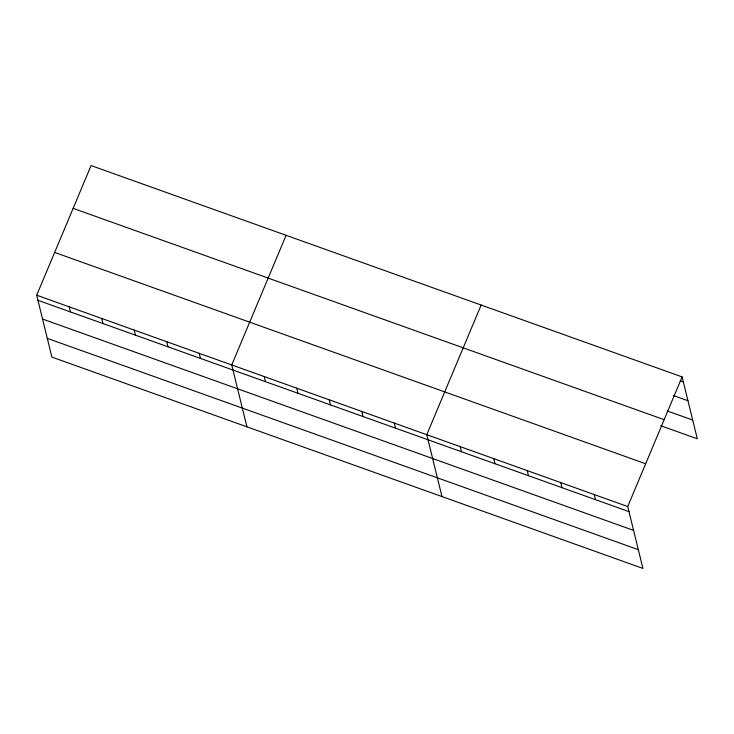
<?xml version="1.0" encoding="UTF-8"?>
<svg xmlns="http://www.w3.org/2000/svg" width="734" height="734" viewBox="0 0 734 734"><rect width="100%" height="100%" fill="white"/><g stroke="black" fill="none" stroke-linecap="round" stroke-linejoin="round"><path stroke-width="1.1" d="M682.097 376.9L627.726 506.543L642.92 568.428L51.903 357.1L36.7 295.215L91.08 165.572L682.097 376.9L697.3 438.785L660.673 425.692M286.113 235.311L231.733 364.954L246.936 426.839M481.146 305.05L426.775 434.684L441.978 496.579M680.207 380.873L683.354 381.992M673.298 395.498L687.951 400.736M667.582 411.068L692.694 420.05M73.134 208.355L664.151 419.683M54.646 252.432L645.663 463.76M36.7 295.215L627.726 506.543M37.948 300.307L628.974 511.635M42.554 319.051L633.58 530.379M47.297 338.365L638.323 549.683M594.228 494.56L595.485 499.661M560.739 482.587L561.987 487.688M527.251 470.613L528.498 475.705M493.753 458.64L495.01 463.732M460.264 446.667L461.521 451.759M394.268 423.068L395.516 428.161M361.761 411.444L363.018 416.536M329.254 399.819L330.511 404.911M296.747 388.194L298.004 393.296M264.24 376.57L265.497 381.671M199.235 353.329L200.483 358.421M166.728 341.705L167.976 346.797M134.221 330.08L135.469 335.181M101.714 318.455L102.962 323.556M69.207 306.83L70.455 311.932"/></g></svg>
